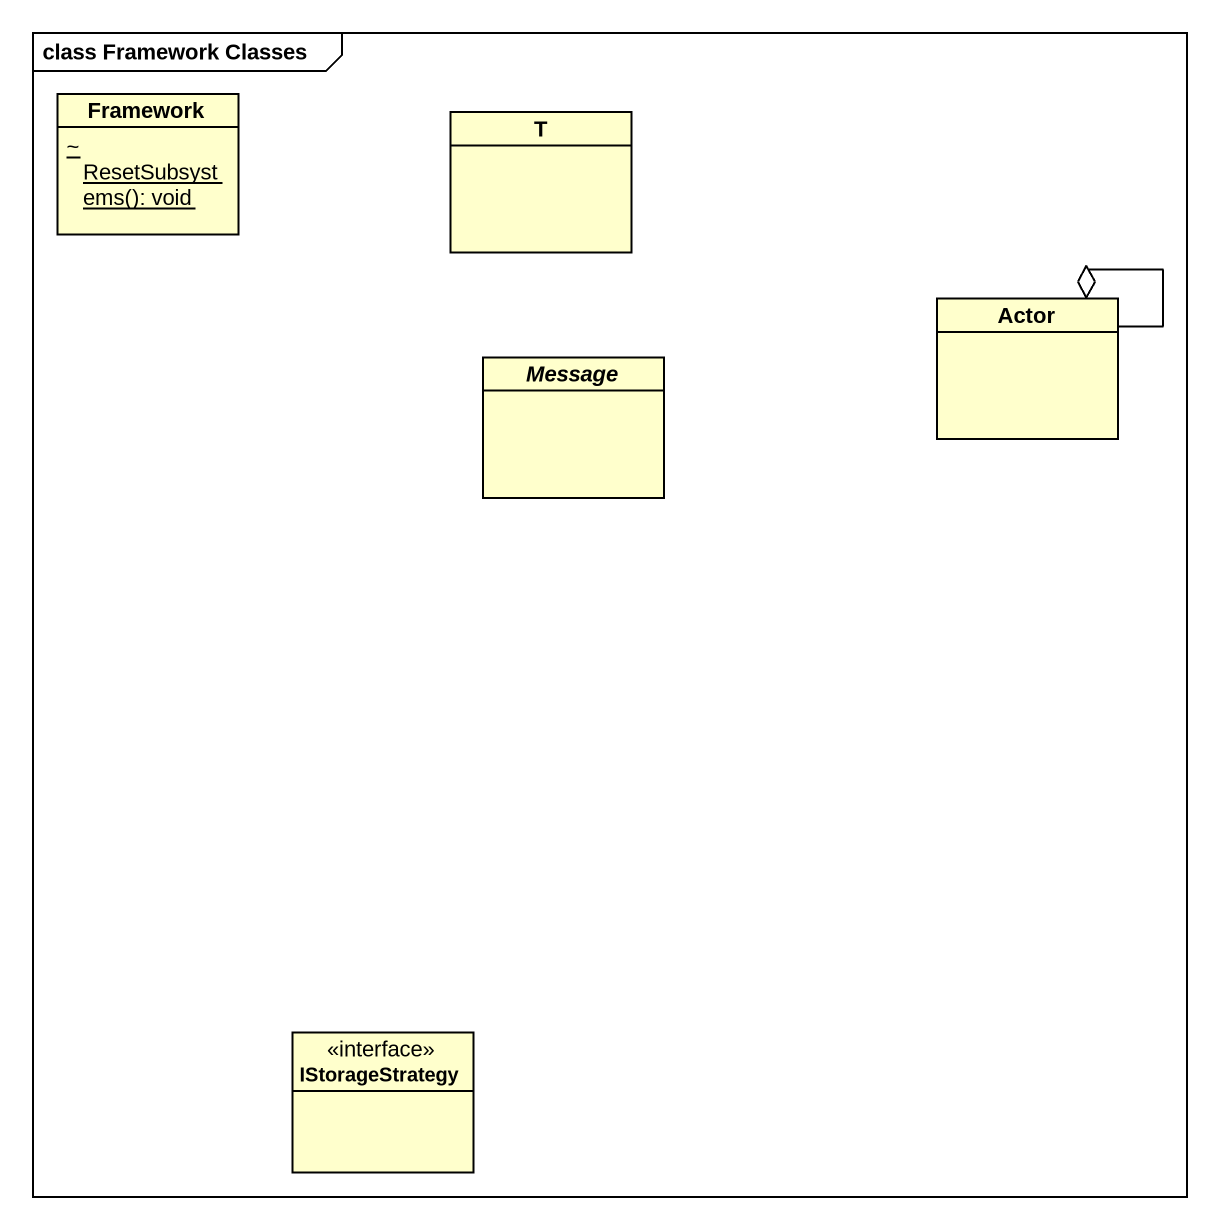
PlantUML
@startuml
mainframe class Framework Classes
hide circle
hide empty members
skinparam classAttributeIconSize 0
class Framework {
  {static} ~ ResetSubsystems(): void
}
class T
class "Actor" as Actor_
abstract class Message
class IStorageStrategy <<interface>>
Actor_ --o Actor_
@enduml
